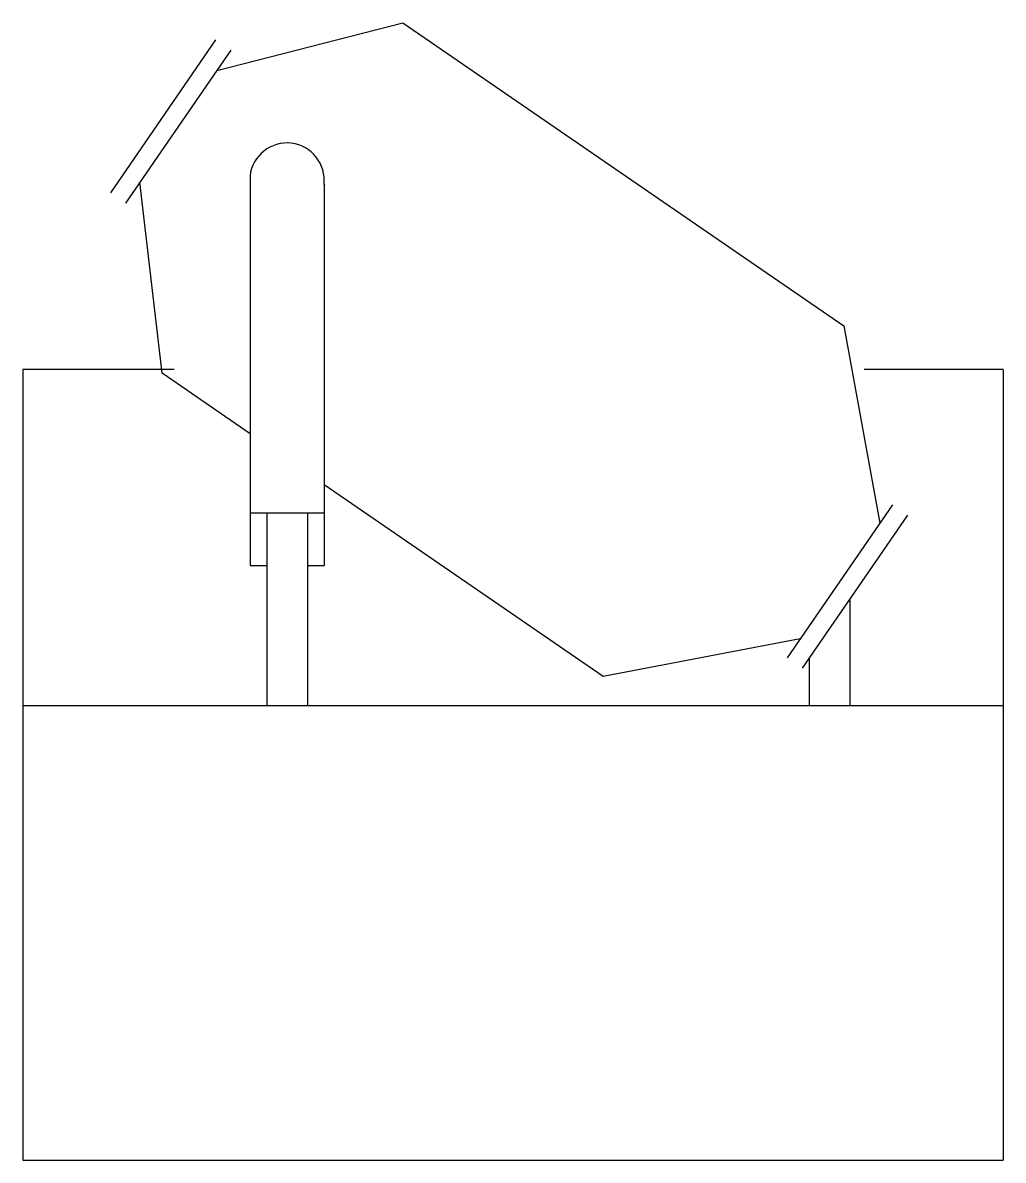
# Model space of a CAD drawing. Extents: x 3328880 to 3330780, y -557351 to -555147.
import ezdxf

# ---------------------------------------------------------------- set-up
doc = ezdxf.new("R2010")
doc.units = 0
doc.header["$LTSCALE"] = 1000
doc.layers.add('jc', color=7, linetype='Continuous')

msp = doc.modelspace()

# ---------------------------------------------------------------- linework, layer by layer
at = {"color": 2}
for p, q in [((3329254.1, -555179.8), (3329050.3, -555476.4)), ((3329283.4, -555199.9), (3329079.6, -555496.5)), ((3329320.7, -555443.9), (3329320.7, -556198.4)), ((3329464.7, -555459.1), (3329464.7, -556198.4)), ((3330565.4, -556080.7), (3330361.6, -556377.4)), ((3329320.7, -556096.2), (3329464.7, -556096.2)), ((3329353.2, -556096.2), (3329353.2, -556470.1)), ((3329432.2, -556096.2), (3329432.2, -556470.1)), ((3330594.7, -556100.8), (3330390.9, -556397.5)), ((3329320.7, -556198.4), (3329353.2, -556198.4)), ((3329432.2, -556198.4), (3329464.7, -556198.4)), ((3330483.2, -556263), (3330483.2, -556470.1)), ((3330404.2, -556378.1), (3330404.2, -556470.1))]:
    msp.add_line(p, q, dxfattribs=at)
for points in [[(3329256.3, -555239.4), (3329617.1, -555146.9)], [(3329617.1, -555146.9), (3330471.7, -555734.1), (3330541, -556116.2)], [(3329320.7, -555943.1), (3329150.4, -555826.1), (3329107.4, -555456.1)], [(3330386.6, -556340.9), (3330005.1, -556413.3), (3329464.7, -556042)]]:
    msp.add_lwpolyline(points, dxfattribs=at)
msp.add_arc((3329392.4, -555452.1), 72.2, 353.4018, 173.4018, dxfattribs=at)
at = {"layer": 'jc', "color": 2}
for p, q in [((3328880.3, -555818.8), (3328880.3, -557350.8)), ((3329173.5, -555818.8), (3328880.3, -555818.8)), ((3330780.3, -555818.8), (3330511, -555818.8)), ((3330780.3, -555818.8), (3330780.3, -557350.8)), ((3330780.3, -556470.1), (3328880.3, -556470.1)), ((3328880.3, -557350.8), (3330780.3, -557350.8))]:
    msp.add_line(p, q, dxfattribs=at)

doc.saveas('drawing.dxf')
